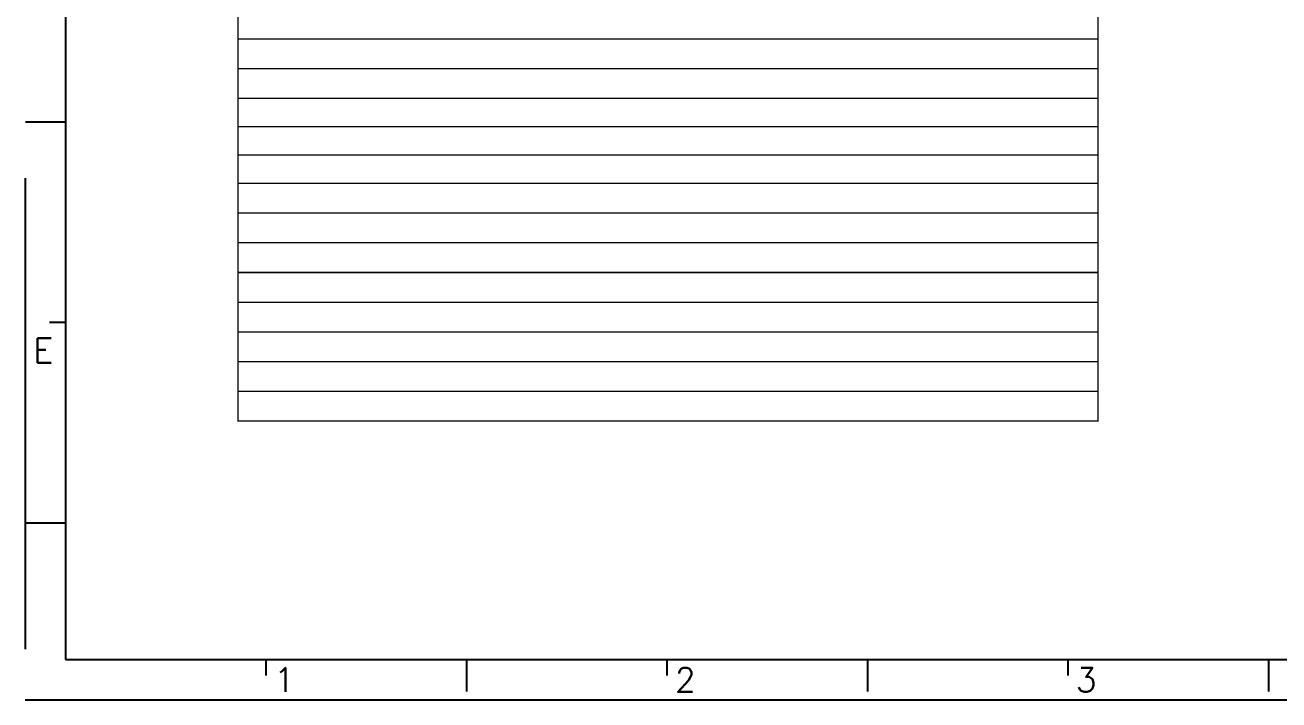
# Model space of a CAD drawing. Header units: millimetres. Extents: x 3362 to 3827, y -139 to 191.
# Drawn here: x 3361.8 to 3546.2, y -139.4 to -40.2 of the extents above; entities that cross this region are included whole.
import ezdxf

# ---------------------------------------------------------------- set-up
doc = ezdxf.new("R2010")
doc.units = ezdxf.units.MM
doc.header["$LTSCALE"] = 23.1
doc.linetypes.add('PHANTOM', pattern=[29.5, 9.5, -1.5, 3, -1.5, 3, -1.5, 9.5])
doc.layers.get('0').update_dxf_attribs({"linetype": 'CONTINUOUS'})
doc.layers.add('0PAPERF', color=2, linetype='PHANTOM', plot=False)
doc.styles.add('SIMPLEX', font='simplex.shx')

# ---------------------------------------------------------------- blocks, each defined once
blk = doc.blocks.new('PAD_R1')
at = {"const_width": 0.5}
blk.add_lwpolyline([(0.25, 0, 1), (-0.25, 0, 1)], format="xyb", close=True, dxfattribs=at)

msp = doc.modelspace()

# ---------------------------------------------------------------- linework, layer by layer
for p, q in [((3367.73, 181.48), (3367.73, -133.51)), ((3367.73, -54.46), (3361.83, -54.46)), ((3367.73, -83.96), (3365.37, -83.96)), ((3367.73, -113.45), (3361.83, -113.45)), ((3367.73, -133.51), (3823.1, -133.51)), ((3386.6, -133.51), (3604.85, -133.51)), ((3386.6, -133.51), (3604.85, -133.51)), ((3397.22, -133.51), (3397.22, -135.86)), ((3426.71, -133.51), (3426.71, -138.22)), ((3456.21, -133.51), (3456.21, -135.86)), ((3485.7, -133.51), (3485.7, -138.22)), ((3515.19, -133.51), (3515.19, -135.86)), ((3544.69, -133.51), (3544.69, -138.22))]:
    msp.add_line(p, q)
at = {"const_width": 0.203}
for points in [[(3393.11, 54.87), (3393.11, -98.44), (3519.63, -98.44), (3519.63, 54.87)], [(3393.12, -42.25), (3519.63, -42.25)], [(3393.12, -46.62), (3519.63, -46.62)], [(3519.63, -50.99), (3393.11, -50.99)], [(3519.64, -55.15), (3393.11, -55.15)], [(3519.64, -59.32), (3393.11, -59.32)], [(3519.64, -63.49), (3393.11, -63.49)], [(3519.64, -67.85), (3393.11, -67.85)], [(3519.64, -72.22), (3393.11, -72.22)], [(3519.64, -76.59), (3393.11, -76.59)], [(3519.64, -80.96), (3393.11, -80.96)], [(3519.64, -85.33), (3393.11, -85.33)], [(3519.64, -89.7), (3393.11, -89.7)], [(3519.64, -94.07), (3393.11, -94.07)], [(3519.63, -98.44), (3519.64, -98.44)]]:
    msp.add_lwpolyline(points, dxfattribs=at)
at = {"layer": '0PAPERF'}
for p, q in [((3361.78, 191.39), (3361.78, -139.45)), ((3361.78, -139.45), (3827.23, -139.45))]:
    msp.add_line(p, q, dxfattribs=at)

# ---------------------------------------------------------------- block references
at = {"xscale": 0.2032, "yscale": 0.2032}
for p in [(3393.12, -42.25), (3519.63, -42.25), (3393.12, -46.62), (3519.63, -46.62), (3393.11, -50.99), (3519.63, -50.99), (3393.11, -55.15), (3519.64, -55.15), (3393.11, -59.32), (3519.64, -59.32), (3393.11, -63.49), (3519.64, -63.49), (3393.11, -67.85), (3519.64, -67.85), (3393.11, -72.22), (3519.64, -72.22), (3393.11, -76.59), (3519.64, -76.59), (3393.11, -80.96), (3519.64, -80.96), (3393.11, -85.33), (3519.64, -85.33), (3393.11, -89.7), (3519.64, -89.7), (3393.11, -94.07), (3519.64, -94.07), (3519.63, -98.44), (3519.64, -98.44)]:
    msp.add_blockref('PAD_R1', p, dxfattribs=at)

# ---------------------------------------------------------------- texts
at = {"style": 'SIMPLEX'}
for s, height, p in [('E', 3.59, (3363.01, -89.86)), ('1', 3.54, (3398.4, -138.27)), ('2', 3.54, (3457.39, -138.27)), ('3', 3.54, (3516.37, -138.27))]:
    msp.add_text(s, height=height, dxfattribs=at).set_placement(p)

doc.saveas('drawing.dxf')
